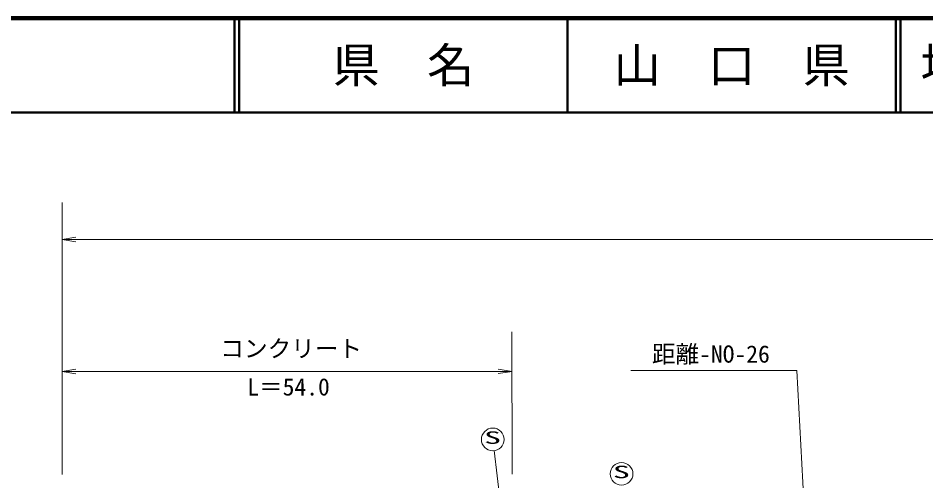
# Model space of a CAD drawing. Units: millimetres, scale not verified. Extents: x 40000 to 680000, y 20000 to 380000.
# Drawn here: x 274834 to 370938, y 330945 to 380000 of the extents above; entities that cross this region are included whole.
import ezdxf
from ezdxf.enums import TextEntityAlignment as Align

# ---------------------------------------------------------------- set-up
doc = ezdxf.new("R2010")
doc.units = ezdxf.units.MM
doc.header["$LTSCALE"] = 1000
for name, color, linetype, lineweight in [('M-STR-HTXT', 7, 'Continuous', 13), ('M-STR-STR3', 7, 'Continuous', 13), ('M-TTL', 2, 'Continuous', 140), ('M-TTL-LINE', 7, 'Continuous', 50), ('M-TTL-TXT', 7, 'Continuous', 13)]:
    doc.layers.add(name, color=color, linetype=linetype, lineweight=lineweight)
doc.styles.add('ＭＳ ゴシック', font='')
doc.styles.get('ＭＳ ゴシック').set_extended_font_data('MS Gothic')

# ---------------------------------------------------------------- blocks, each defined once
blk = doc.blocks.new('open_arrow')
at = {"color": 0, "linetype": 'Continuous', "lineweight": -2}
blk.add_lwpolyline([(7.5, 1.25), (0, 0), (7.5, -1.25)], dxfattribs=at)

msp = doc.modelspace()

# ---------------------------------------------------------------- linework, layer by layer
at = {"layer": 'M-STR-HTXT'}
for p, q in [((339707, 342658), (357283, 342661)), ((357283, 342661), (358673, 316388))]:
    msp.add_line(p, q, dxfattribs=at)
at = {"layer": 'M-STR-STR3'}
for p, q in [((279483, 360471), (279489, 331630)), ((279484, 356523), (568498, 356584)), ((327120, 346744), (327123, 331640)), ((279487, 342545), (327121, 342555))]:
    msp.add_line(p, q, dxfattribs=at)
at = {"layer": 'M-TTL'}
msp.add_line((680000, 380000), (40000, 380000), dxfattribs=at)
at = {"layer": 'M-TTL-LINE'}
for p, q in [((297750, 380000), (297750, 370000)), ((298250, 380000), (298250, 370000)), ((333000, 380000), (333000, 370000)), ((367750, 380000), (367750, 370000)), ((368250, 380000), (368250, 370000)), ((40000, 370000), (680000, 370000))]:
    msp.add_line(p, q, dxfattribs=at)
at = {"layer": 'M-TTL-TXT'}
msp.add_line((325220, 334147), (328159, 310283), dxfattribs=at)
for centre in [(325081, 335339), (338723, 331698)]:
    msp.add_circle(centre, 1200, dxfattribs=at)

# ---------------------------------------------------------------- block references
at = {"layer": 'M-STR-STR3', "xscale": 193, "yscale": 193}
for p in [(279484, 356523), (279487, 342545)]:
    msp.add_blockref('open_arrow', p, dxfattribs=at)
at = {"layer": 'M-STR-STR3', "xscale": 193, "yscale": 193, "rotation": 180}
msp.add_blockref('open_arrow', (327121, 342555), dxfattribs=at)

# ---------------------------------------------------------------- texts
at = {"layer": 'M-STR-HTXT', "style": 'ＭＳ ゴシック'}
msp.add_text('距離-NO-26', height=1833, rotation=0.012, dxfattribs=at).set_placement((341935, 342923), align=Align.BOTTOM_LEFT)
at = {"layer": 'M-STR-STR3', "style": 'ＭＳ ゴシック'}
for s, p in [('コンクリート', (296244, 343506)), ('L＝54.0', (299094, 339443))]:
    msp.add_text(s, height=1833, rotation=0.012, dxfattribs=at).set_placement(p, align=Align.BOTTOM_LEFT)
at = {"layer": 'M-TTL-TXT', "style": 'ＭＳ ゴシック'}
for s, p in [('県\u3000名', (315625, 375000)), ('山\u3000口\u3000県', (350375, 375000))]:
    msp.add_text(s, height=3666, dxfattribs=at).set_placement(p, align=Align.MIDDLE_CENTER)
msp.add_text('地 名', height=3666, dxfattribs=at).set_placement((370380, 375000), align=Align.MIDDLE_LEFT)
at = {"layer": 'M-TTL-TXT', "style": 'ＭＳ ゴシック', "width": 2}
for p in [(324163, 334476), (337804, 330835)]:
    msp.add_text('S', height=1320, rotation=0.012, dxfattribs=at).set_placement(p, align=Align.BOTTOM_LEFT)

doc.saveas('drawing.dxf')
